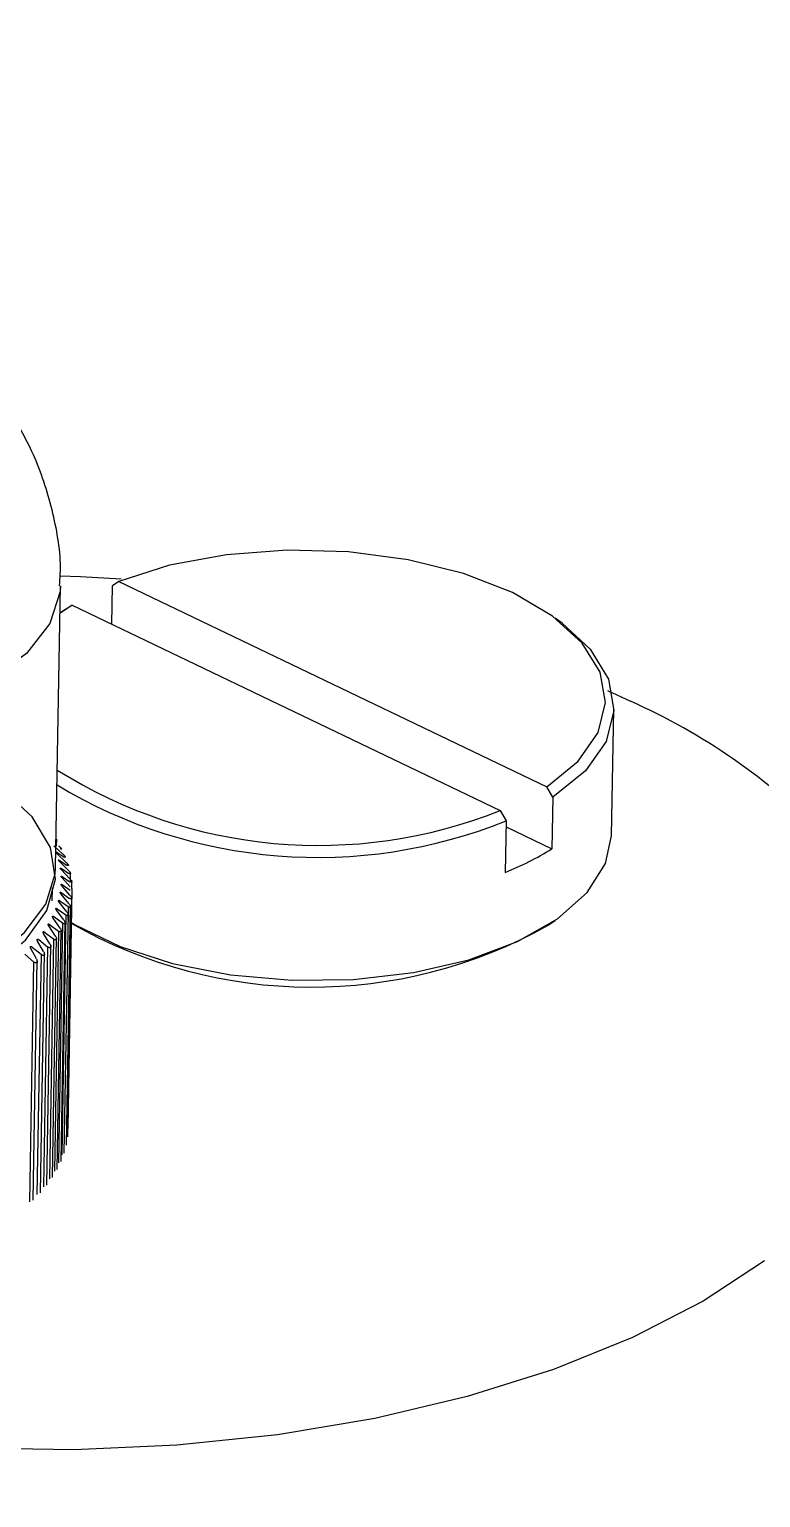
# Model space of a CAD drawing. Header units: millimetres. Extents: x 0 to 279, y 0 to 216.
# Drawn here: x 97.8 to 102.53, y 77.35 to 86.86 of the extents above; entities that cross this region are included whole.
import ezdxf

# ---------------------------------------------------------------- set-up
doc = ezdxf.new("R2010")
doc.units = ezdxf.units.MM

msp = doc.modelspace()

# ---------------------------------------------------------------- linework, layer by layer
at = {"color": 7, "linetype": 'Continuous', "lineweight": 25}
for p, q in [((97.9705, 81.4337), (98.001, 83.2576)), ((98.3335, 83.0103), (98.3377, 83.2574)), ((98.3784, 83.2858), (98.3377, 83.2574)), ((98.3784, 83.2858), (101.1486, 81.9563)), ((98.077, 83.1335), (97.998, 83.0788)), ((98.077, 83.1335), (100.8473, 81.8028)), ((98.0364, 83.1065), (97.9981, 83.0799)), ((101.2481, 83.016), (101.2036, 83.0492)), ((101.541, 82.58), (101.6904, 82.5109)), ((101.5668, 81.6398), (101.5835, 82.4588)), ((101.1879, 81.8893), (101.1486, 81.9563)), ((101.1879, 81.8893), (101.1813, 81.5555)), ((100.8473, 81.8028), (100.8866, 81.7358)), ((100.8866, 81.7358), (100.8801, 81.4018)), ((100.8859, 81.6974), (101.1813, 81.5555)), ((97.9768, 81.5715), (97.9776, 81.6168)), ((98.0157, 81.5225), (97.9596, 81.5748)), ((97.9774, 81.5329), (98.0241, 81.5028)), ((98.0365, 81.4693), (97.981, 81.5231)), ((97.9944, 81.4809), (98.0428, 81.4494)), ((98.0517, 81.4158), (97.997, 81.471)), ((98.006, 81.4285), (98.0559, 81.3958)), ((98.0612, 81.3619), (98.0075, 81.4186)), ((98.0662, 81.3402), (98.0673, 81.4061)), ((98.0632, 81.254), (98.0118, 81.3134)), ((98.012, 81.3759), (98.0633, 81.3419)), ((98.0124, 81.3234), (98.065, 81.2879)), ((98.0651, 81.308), (98.0125, 81.366)), ((98.0747, 81.2953), (98.0757, 81.3524)), ((97.9966, 81.2187), (98.0513, 81.1803)), ((98.0556, 81.2003), (98.0057, 81.261)), ((98.0072, 81.2709), (98.061, 81.234)), ((98.0493, 79.6894), (98.0755, 81.245)), ((98.0522, 79.7433), (98.0785, 81.2987)), ((97.9587, 81.1156), (98.0149, 81.0743)), ((98.0234, 81.0939), (97.9767, 81.1572)), ((97.9804, 81.1669), (98.0359, 81.1271)), ((98.0423, 81.1468), (97.9939, 81.2089)), ((98.0359, 81.1271), (98.0098, 79.5732)), ((98.0264, 79.5825), (98.0527, 81.1384)), ((98.0407, 79.6358), (98.0669, 81.1915)), ((97.9688, 80.99), (97.9258, 81.0556)), ((97.9316, 81.065), (97.9883, 81.0223)), ((97.9989, 81.0415), (97.954, 81.106)), ((97.9883, 81.0223), (97.9622, 79.468)), ((97.9812, 79.4775), (98.0073, 81.0338)), ((98.0149, 81.0743), (97.9888, 79.5202)), ((98.0066, 79.5297), (98.0328, 81.0857)), ((101.158, 81.0594), (101.2038, 81.0907)), ((97.8924, 80.8897), (97.8536, 80.9574)), ((97.8614, 80.9665), (97.9187, 80.9207)), ((97.9333, 80.9393), (97.8924, 81.006)), ((97.8991, 81.0153), (97.9562, 80.971)), ((97.9139, 79.3757), (97.94, 80.9323)), ((97.9562, 80.971), (97.9302, 79.4166)), ((97.9503, 79.4262), (97.9764, 80.9826)), ((97.7705, 80.8723), (97.8278, 80.8235)), ((97.8462, 80.8412), (97.8098, 80.9099)), ((97.8185, 80.9188), (97.8758, 80.8715)), ((97.8255, 79.2782), (97.8514, 80.835)), ((97.8758, 80.8715), (97.8499, 79.3168)), ((97.8723, 79.3264), (97.8983, 80.8831)), ((97.9187, 80.9207), (97.8927, 79.3661)), ((97.8278, 80.8235), (97.8019, 79.2686))]:
    msp.add_line(p, q, dxfattribs=at)
at = {"color": 8, "linetype": 'Continuous', "lineweight": 25}
for p, q in [((97.9488, 81.2183), (97.9502, 81.3018)), ((98.0513, 81.1803), (98.0499, 81.0931))]:
    msp.add_line(p, q, dxfattribs=at)
at = {"color": 7, "linetype": 'Continuous', "lineweight": 25, "flags": 128}
for points in [[(101.1486, 81.9563), (101.3528, 82.1227), (101.4816, 82.3071), (101.5295, 82.5017), (101.4945, 82.6979), (101.3785, 82.8874), (101.1864, 83.0619), (100.9267, 83.2141), (100.6105, 83.3373), (100.2515, 83.4265), (99.8651, 83.4778), (99.4678, 83.489), (99.0765, 83.4596), (98.7082, 83.3909), (98.3784, 83.2858)], [(97.9997, 83.3232), (98.1312, 83.3183), (98.3942, 83.304)], [(101.2481, 83.016), (101.4287, 82.8486), (101.5479, 82.6533), (101.5832, 82.451), (101.5331, 82.2505), (101.3994, 82.0605), (101.1879, 81.8893)], [(94.6092, 80.7129), (94.9378, 80.583), (95.3124, 80.4893), (95.7166, 80.4358), (96.1327, 80.425), (96.5422, 80.4573), (96.9271, 80.5313), (97.2705, 80.6438), (97.5574, 80.7896), (97.7751, 80.9625), (97.9142, 81.1546), (97.9688, 81.3577), (97.9367, 81.5628), (97.8193, 81.7609), (97.6269, 81.9399)], [(98.0618, 81.0835), (98.0977, 81.0618), (98.3876, 80.9216), (98.7273, 80.8125), (99.1028, 80.7389), (99.4985, 80.7039), (99.8982, 80.7089), (100.2854, 80.7538), (100.6441, 80.8366), (100.9595, 80.954), (101.2186, 81.101), (101.4109, 81.2716), (101.5286, 81.4587), (101.5668, 81.6398)], [(93.9999, 81.4919), (94.0018, 81.4417), (94.0603, 81.2444), (94.1978, 81.0559), (94.4087, 80.8841), (94.6844, 80.736), (95.0138, 80.6178), (95.3833, 80.5343), (95.7776, 80.4891), (96.1804, 80.4841), (96.5753, 80.5194), (96.9457, 80.5935), (97.2766, 80.7034), (97.5542, 80.8446), (97.7672, 81.0111), (97.907, 81.1961), (97.968, 81.392), (97.9705, 81.4337)], [(102.5588, 78.8863), (102.1616, 78.6252), (101.7041, 78.3894), (101.1926, 78.1823), (100.634, 78.0068), (100.0359, 77.8654), (99.4066, 77.7601), (98.7548, 77.6923), (98.0895, 77.6631), (97.4199, 77.6729)]]:
    msp.add_lwpolyline(points, dxfattribs=at)
at = {"color": 8, "linetype": 'Continuous', "lineweight": 25, "flags": 128}
msp.add_lwpolyline([(98.001, 83.2574), (97.999, 83.2205), (97.934, 83.0143), (97.781, 82.8206), (97.5468, 82.6481), (97.2421, 82.5049), (96.8808, 82.3975), (96.4794, 82.3311), (96.0566, 82.3086)], dxfattribs=at)
at = {"color": 7, "linetype": 'Continuous', "lineweight": 25}
for centre, radius, start, end in [((100.0281, 78.7815), 4.0832, 44.46467, 65.97666), ((99.6718, 84.7488), 3.1719, 237.78845, 291.75338), ((99.6663, 84.7664), 3.2671, 238.9138, 291.93277), ((100.2069, 83.0934), 1.8206, 291.70099, 302.35808), ((99.6268, 83.7879), 3.1288, 240.18114, 299.3017)]:
    msp.add_arc(centre, radius, start, end, dxfattribs=at)
for points, knots in [([(102.5326, 90.5879), (101.9557, 90.845), (100.8476, 91.3388), (99.1827, 91.9359), (97.6225, 92.4049), (96.1705, 92.7545), (94.8427, 92.9992), (93.618, 93.1615), (92.4356, 93.2562), (91.3495, 93.2782), (90.3428, 93.2384), (89.4317, 93.1484), (88.5658, 93.0082), (87.7257, 92.8121), (86.7823, 92.5142), (85.7556, 92.0661), (84.8067, 91.4708), (84.0465, 90.8251), (83.4504, 90.172), (82.9508, 89.4496), (82.576, 88.7197), (82.3182, 88.042), (82.108, 87.2923), (81.9525, 86.3945), (81.8928, 85.3235), (81.9308, 84.1549), (82.0616, 82.8779), (82.2867, 81.462), (82.5897, 79.9653), (82.9725, 78.3104), (83.4027, 76.585), (83.8333, 74.8607), (84.1418, 73.5179), (84.3383, 72.511), (84.4526, 71.8121), (84.5338, 71.146), (84.5731, 70.5042), (84.5512, 69.9248), (84.4655, 69.507), (84.3643, 69.2727), (84.2691, 69.1457), (84.1308, 69.0583), (83.9575, 69.0134), (83.7477, 68.998), (83.4917, 69.0101), (83.1475, 69.0671), (82.6953, 69.1886), (82.2377, 69.352), (81.7858, 69.5405), (81.3706, 69.7294), (81.0712, 69.8798), (80.9135, 69.9591)], [0, 0, 0, 0, 0.037369, 0.071945, 0.103767, 0.132896, 0.159407, 0.183403, 0.205004, 0.22729, 0.246602, 0.264256, 0.28174, 0.299067, 0.31626, 0.341873, 0.367739, 0.385515, 0.403827, 0.422613, 0.439644, 0.454204, 0.46688, 0.486955, 0.508889, 0.531112, 0.556271, 0.584467, 0.615191, 0.645853, 0.684779, 0.721615, 0.75524, 0.772501, 0.788422, 0.804064, 0.821746, 0.840228, 0.857419, 0.870914, 0.88565, 0.89899, 0.910832, 0.9183, 0.927463, 0.93942, 0.952098, 0.967739, 0.977339, 0.98805, 1, 1, 1, 1]), ([(80.1451, 68.4622), (80.2632, 68.4022), (80.4908, 68.2866), (80.8176, 68.1311), (81.2334, 67.9435), (81.6915, 67.7566), (82.1707, 67.5903), (82.5913, 67.4683), (82.9606, 67.3857), (83.2888, 67.3361), (83.6098, 67.3085), (83.9729, 67.309), (84.4058, 67.368), (84.8552, 67.5135), (85.2947, 67.7748), (85.6724, 68.1556), (85.9856, 68.681), (86.186, 69.3161), (86.2776, 70.0776), (86.272, 70.8676), (86.1891, 71.8003), (86.0175, 72.8971), (85.7454, 74.2134), (85.3857, 75.7488), (84.9743, 77.4026), (84.5435, 79.1643), (84.1445, 80.958), (83.8469, 82.6157), (83.6791, 84.0494), (83.6309, 85.2276), (83.6903, 86.2478), (83.8308, 86.9897), (84.0014, 87.5554), (84.1789, 88.0081), (84.4258, 88.4906), (84.7582, 88.9897), (85.1454, 89.4352), (85.5659, 89.8175), (85.9977, 90.1397), (86.4849, 90.4369), (87.0456, 90.7121), (87.7046, 90.966), (88.4928, 91.1916), (89.4487, 91.3746), (90.4773, 91.4777), (91.5539, 91.5063), (92.658, 91.4666), (93.8666, 91.3568), (95.2678, 91.1272), (96.7624, 90.7906), (98.3664, 90.3239), (100.0634, 89.7232), (101.1865, 89.2211), (101.7696, 88.9604)], [0, 0, 0, 0, 0.008488, 0.016349, 0.023627, 0.038698, 0.049961, 0.059407, 0.070643, 0.078565, 0.085308, 0.095743, 0.106993, 0.119884, 0.134059, 0.149117, 0.163238, 0.182441, 0.202165, 0.222529, 0.24128, 0.268508, 0.298544, 0.33148, 0.36665, 0.403457, 0.441182, 0.477185, 0.504935, 0.529149, 0.550355, 0.569994, 0.579586, 0.590766, 0.603842, 0.617892, 0.633645, 0.64603, 0.658168, 0.671184, 0.685171, 0.700323, 0.718032, 0.738962, 0.76343, 0.784303, 0.807489, 0.833101, 0.8612, 0.891898, 0.925251, 0.961286, 1, 1, 1, 1]), ([(97.9956, 83.2578), (97.9977, 83.283), (98.0101, 83.4317), (97.9655, 83.7085), (97.859, 84.0618), (97.6871, 84.3818), (97.471, 84.6587), (97.2114, 84.8857), (97.0064, 85.0256), (96.8858, 85.0746), (96.8694, 85.0813)], [0, 0, 0, 0, 0.033446, 0.197348, 0.365802, 0.520887, 0.675211, 0.827883, 0.976461, 1, 1, 1, 1]), ([(97.981, 81.5231), (97.98, 81.5241), (97.9781, 81.5261), (97.9756, 81.529), (97.9738, 81.5314), (97.9729, 81.5333), (97.9727, 81.5344), (97.9735, 81.5348), (97.975, 81.5344), (97.9766, 81.5334), (97.9774, 81.5329)], [0, 0, 0, 0, 0.149554, 0.286742, 0.39793, 0.499998, 0.60209, 0.713222, 0.850456, 1, 1, 1, 1]), ([(97.9894, 81.5751), (97.9916, 81.5731), (97.9957, 81.5693), (98.0012, 81.5636), (98.0052, 81.5588), (98.0076, 81.5551), (98.0084, 81.5528), (98.0073, 81.552), (98.0043, 81.5529), (98.0013, 81.5547), (97.9998, 81.5556)], [0, 0, 0, 0, 0.154571, 0.28701, 0.400444, 0.499815, 0.604161, 0.722376, 0.859968, 1, 1, 1, 1]), ([(98.0157, 81.5225), (98.0179, 81.5204), (98.022, 81.5166), (98.0273, 81.5107), (98.031, 81.5058), (98.0331, 81.502), (98.0336, 81.4997), (98.032, 81.499), (98.0287, 81.5), (98.0256, 81.5019), (98.0241, 81.5028)], [0, 0, 0, 0, 0.1545578, 0.2869859, 0.4004111, 0.4997735, 0.6058864, 0.7258005, 0.865246, 1, 1, 1, 1]), ([(97.997, 81.471), (97.996, 81.472), (97.9941, 81.474), (97.9918, 81.477), (97.9901, 81.4795), (97.9893, 81.4813), (97.9893, 81.4825), (97.9902, 81.4828), (97.9919, 81.4824), (97.9936, 81.4814), (97.9944, 81.4809)], [0, 0, 0, 0, 0.149554, 0.286742, 0.39793, 0.499998, 0.60209, 0.713222, 0.850456, 1, 1, 1, 1]), ([(98.0075, 81.4186), (98.0065, 81.4196), (98.0047, 81.4217), (98.0024, 81.4247), (98.0009, 81.4272), (98.0003, 81.4291), (98.0005, 81.4302), (98.0015, 81.4306), (98.0034, 81.4301), (98.0051, 81.429), (98.006, 81.4285)], [0, 0, 0, 0, 0.149554, 0.286742, 0.39793, 0.499998, 0.60209, 0.713222, 0.850456, 1, 1, 1, 1]), ([(98.0365, 81.4693), (98.0387, 81.4672), (98.0427, 81.4632), (98.0478, 81.4573), (98.0512, 81.4523), (98.053, 81.4484), (98.0531, 81.446), (98.0511, 81.4454), (98.0475, 81.4466), (98.0444, 81.4485), (98.0428, 81.4494)], [0, 0, 0, 0, 0.154549, 0.286969, 0.400388, 0.499744, 0.607598, 0.729187, 0.870473, 1, 1, 1, 1]), ([(98.0517, 81.4158), (98.0538, 81.4136), (98.0578, 81.4095), (98.0626, 81.4034), (98.0657, 81.3983), (98.067, 81.395), (98.0671, 81.3933), (98.0666, 81.3919), (98.0646, 81.3915), (98.0608, 81.3928), (98.0575, 81.3948), (98.0559, 81.3958)], [0, 0, 0, 0, 0.154453, 0.286792, 0.40014, 0.499436, 0.55331, 0.609629, 0.733006, 0.870393, 1, 1, 1, 1]), ([(98.0118, 81.3134), (98.0109, 81.3146), (98.0091, 81.3167), (98.0072, 81.3198), (98.006, 81.3224), (98.0056, 81.3243), (98.0061, 81.3254), (98.0075, 81.3257), (98.0096, 81.3251), (98.0114, 81.3239), (98.0124, 81.3234)], [0, 0, 0, 0, 0.149554, 0.286742, 0.39793, 0.499998, 0.60209, 0.713222, 0.850456, 1, 1, 1, 1]), ([(98.0125, 81.366), (98.0115, 81.3671), (98.0097, 81.3692), (98.0076, 81.3723), (98.0062, 81.3748), (98.0057, 81.3767), (98.0061, 81.3778), (98.0073, 81.3781), (98.0093, 81.3776), (98.011, 81.3765), (98.012, 81.3759)], [0, 0, 0, 0, 0.149554, 0.286742, 0.39793, 0.499998, 0.60209, 0.713222, 0.850456, 1, 1, 1, 1]), ([(98.0612, 81.3619), (98.0633, 81.3597), (98.0671, 81.3555), (98.0717, 81.3493), (98.0746, 81.3441), (98.0756, 81.3408), (98.0755, 81.339), (98.0747, 81.3377), (98.0724, 81.3373), (98.0683, 81.3388), (98.065, 81.3408), (98.0633, 81.3419)], [0, 0, 0, 0, 0.154444, 0.286775, 0.400117, 0.499406, 0.554198, 0.611418, 0.736694, 0.868699, 1, 1, 1, 1]), ([(97.9939, 81.2089), (97.9931, 81.21), (97.9914, 81.2122), (97.9897, 81.2155), (97.9888, 81.2181), (97.9888, 81.22), (97.9896, 81.2211), (97.9913, 81.2213), (97.9937, 81.2206), (97.9956, 81.2193), (97.9966, 81.2187)], [0, 0, 0, 0, 0.149554, 0.286742, 0.39793, 0.499998, 0.60209, 0.713222, 0.850456, 1, 1, 1, 1]), ([(98.0057, 81.261), (98.0048, 81.2621), (98.0031, 81.2643), (98.0012, 81.2675), (98.0002, 81.2701), (98, 81.272), (98.0007, 81.2731), (98.0022, 81.2733), (98.0044, 81.2727), (98.0063, 81.2715), (98.0072, 81.2709)], [0, 0, 0, 0, 0.149554, 0.286742, 0.39793, 0.499998, 0.60209, 0.713222, 0.850456, 1, 1, 1, 1]), ([(98.0632, 81.254), (98.0651, 81.2517), (98.0688, 81.2473), (98.0728, 81.2409), (98.075, 81.2356), (98.0755, 81.2322), (98.0749, 81.2304), (98.0736, 81.2291), (98.0708, 81.229), (98.0662, 81.2307), (98.0628, 81.2329), (98.061, 81.234)], [0, 0, 0, 0, 0.1544345, 0.2867569, 0.4000917, 0.4993749, 0.5558668, 0.6148117, 0.7438912, 0.8649046, 1, 1, 1, 1]), ([(97.954, 81.106), (97.9532, 81.1072), (97.9517, 81.1095), (97.9503, 81.1128), (97.9497, 81.1155), (97.95, 81.1174), (97.9511, 81.1184), (97.9531, 81.1185), (97.9557, 81.1176), (97.9576, 81.1163), (97.9587, 81.1156)], [0, 0, 0, 0, 0.149554, 0.286742, 0.39793, 0.499998, 0.60209, 0.713222, 0.850456, 1, 1, 1, 1]), ([(97.9767, 81.1572), (97.9759, 81.1583), (97.9743, 81.1606), (97.9727, 81.1639), (97.972, 81.1665), (97.9722, 81.1684), (97.9731, 81.1695), (97.9749, 81.1696), (97.9774, 81.1688), (97.9793, 81.1675), (97.9804, 81.1669)], [0, 0, 0, 0, 0.149554, 0.286742, 0.39793, 0.499998, 0.60209, 0.713222, 0.850456, 1, 1, 1, 1]), ([(98.0423, 81.1468), (98.0441, 81.1444), (98.0475, 81.1398), (98.051, 81.1332), (98.0526, 81.1278), (98.0525, 81.1244), (98.0514, 81.1227), (98.0496, 81.1215), (98.0463, 81.1216), (98.0414, 81.1235), (98.0379, 81.1258), (98.0359, 81.1271)], [0, 0, 0, 0, 0.154425, 0.286739, 0.400067, 0.499344, 0.557383, 0.61773, 0.745713, 0.861272, 1, 1, 1, 1]), ([(98.0556, 81.2003), (98.0575, 81.1979), (98.061, 81.1934), (98.0647, 81.1869), (98.0667, 81.1815), (98.0668, 81.1781), (98.0661, 81.1764), (98.0645, 81.1751), (98.0614, 81.1751), (98.0566, 81.1769), (98.0532, 81.1791), (98.0513, 81.1803)], [0, 0, 0, 0, 0.154431, 0.286751, 0.400084, 0.499365, 0.556661, 0.616367, 0.746977, 0.863093, 1, 1, 1, 1]), ([(97.9258, 81.0556), (97.9251, 81.0568), (97.9237, 81.0591), (97.9224, 81.0625), (97.922, 81.0652), (97.9225, 81.067), (97.9238, 81.068), (97.9258, 81.068), (97.9285, 81.0671), (97.9305, 81.0658), (97.9316, 81.065)], [0, 0, 0, 0, 0.149554, 0.286742, 0.39793, 0.499998, 0.60209, 0.713222, 0.850456, 1, 1, 1, 1]), ([(97.9989, 81.0415), (98.0005, 81.039), (98.0036, 81.0343), (98.0064, 81.0275), (98.0074, 81.022), (98.0067, 81.0187), (98.0052, 81.017), (98.003, 81.0159), (97.9994, 81.0162), (97.9941, 81.0182), (97.9904, 81.0208), (97.9883, 81.0223)], [0, 0, 0, 0, 0.154414, 0.286719, 0.400039, 0.499309, 0.558602, 0.620022, 0.738077, 0.857568, 1, 1, 1, 1]), ([(98.0234, 81.0939), (98.0251, 81.0914), (98.0284, 81.0867), (98.0315, 81.08), (98.0328, 81.0746), (98.0324, 81.0712), (98.0312, 81.0695), (98.0291, 81.0684), (98.0257, 81.0685), (98.0206, 81.0705), (98.0169, 81.073), (98.0149, 81.0743)], [0, 0, 0, 0, 0.154418, 0.286727, 0.400049, 0.499322, 0.558051, 0.618994, 0.741866, 0.859454, 1, 1, 1, 1]), ([(97.8536, 80.9574), (97.853, 80.9586), (97.8517, 80.9611), (97.8508, 80.9644), (97.8507, 80.9672), (97.8515, 80.969), (97.8531, 80.9699), (97.8554, 80.9698), (97.8582, 80.9688), (97.8603, 80.9673), (97.8614, 80.9665)], [0, 0, 0, 0, 0.149554, 0.286742, 0.39793, 0.499998, 0.60209, 0.713222, 0.850456, 1, 1, 1, 1]), ([(97.8924, 81.006), (97.8917, 81.0072), (97.8903, 81.0096), (97.8893, 81.013), (97.889, 81.0157), (97.8896, 81.0175), (97.891, 81.0185), (97.8932, 81.0184), (97.896, 81.0175), (97.898, 81.016), (97.8991, 81.0153)], [0, 0, 0, 0, 0.149554, 0.286742, 0.39793, 0.499998, 0.60209, 0.713222, 0.850456, 1, 1, 1, 1]), ([(97.9333, 80.9393), (97.9348, 80.9367), (97.9375, 80.9318), (97.9397, 80.9249), (97.94, 80.9194), (97.9387, 80.9161), (97.9368, 80.9145), (97.9343, 80.9136), (97.9303, 80.914), (97.9248, 80.9163), (97.9208, 80.9191), (97.9187, 80.9207)], [0, 0, 0, 0, 0.154416, 0.286723, 0.400045, 0.499316, 0.559264, 0.621462, 0.730846, 0.85383, 1, 1, 1, 1]), ([(97.9688, 80.99), (97.9704, 80.9874), (97.9733, 80.9826), (97.9758, 80.9757), (97.9764, 80.9703), (97.9755, 80.9669), (97.9738, 80.9652), (97.9714, 80.9643), (97.9676, 80.9646), (97.9622, 80.9668), (97.9583, 80.9695), (97.9562, 80.971)], [0, 0, 0, 0, 0.154413, 0.286717, 0.400036, 0.499305, 0.559016, 0.620873, 0.73439, 0.855626, 1, 1, 1, 1]), ([(97.8098, 80.9099), (97.8092, 80.9112), (97.808, 80.9136), (97.8073, 80.917), (97.8073, 80.9197), (97.8083, 80.9216), (97.81, 80.9224), (97.8124, 80.9223), (97.8153, 80.9211), (97.8174, 80.9196), (97.8185, 80.9188)], [0, 0, 0, 0, 0.1495539, 0.2867417, 0.39793, 0.4999982, 0.6020898, 0.7132224, 0.8504561, 1, 1, 1, 1]), ([(97.8462, 80.8412), (97.8475, 80.8385), (97.85, 80.8335), (97.8514, 80.8265), (97.8511, 80.821), (97.8492, 80.8178), (97.847, 80.8163), (97.8441, 80.8156), (97.8399, 80.8161), (97.834, 80.8187), (97.83, 80.8218), (97.8278, 80.8235)], [0, 0, 0, 0, 0.154432, 0.286753, 0.400086, 0.499368, 0.560001, 0.61907, 0.724943, 0.85108, 1, 1, 1, 1]), ([(97.8924, 80.8897), (97.8938, 80.887), (97.8964, 80.882), (97.8982, 80.8751), (97.8982, 80.8696), (97.8966, 80.8663), (97.8945, 80.8647), (97.8918, 80.864), (97.8877, 80.8645), (97.882, 80.8668), (97.878, 80.8698), (97.8758, 80.8715)], [0, 0, 0, 0, 0.154421, 0.286733, 0.400058, 0.499333, 0.559634, 0.622016, 0.72777, 0.852419, 1, 1, 1, 1])]:
    msp.add_open_spline(points, degree=3, knots=knots, dxfattribs=at)

doc.saveas('drawing.dxf')
